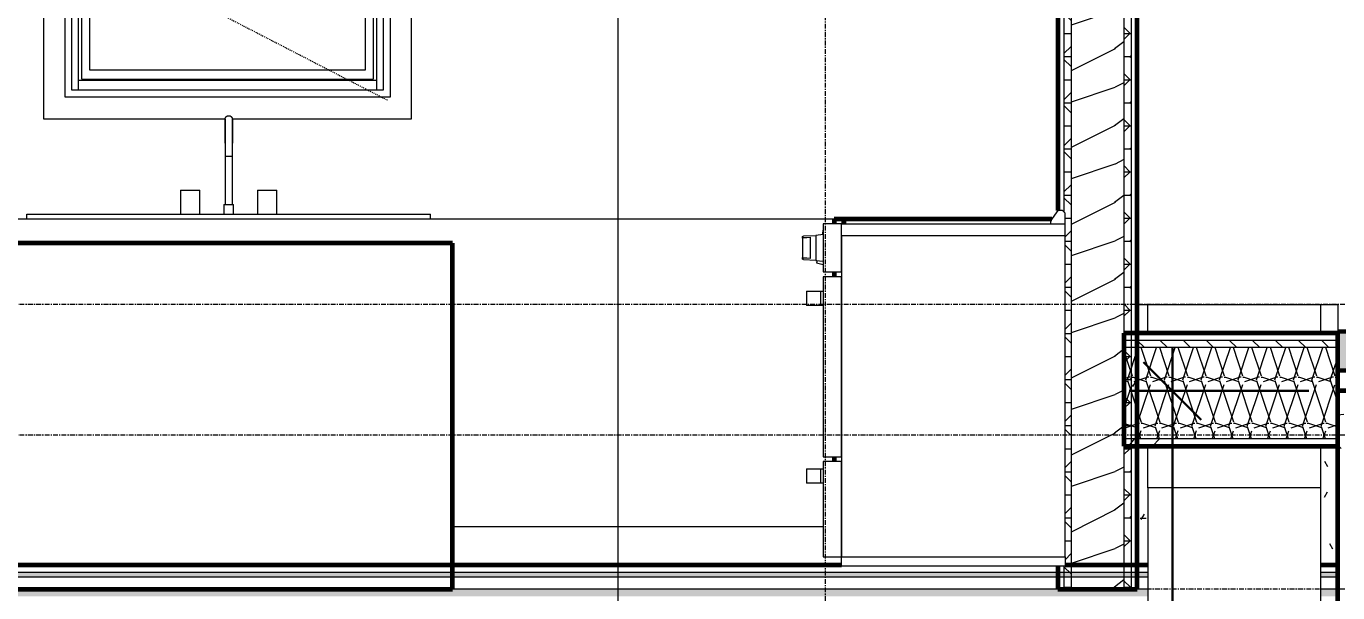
# Model space of a CAD drawing. Header units: inches. Extents: x -3225 to -1923, y -226 to 478.
# Drawn here: x -2610.8 to -2474.3, y 2 to 60.9 of the extents above; entities that cross this region are included whole.
import ezdxf

# ---------------------------------------------------------------- set-up
doc = ezdxf.new("R2010")
doc.units = ezdxf.units.IN
doc.header["$MEASUREMENT"] = 0
doc.linetypes.add('Dash 1_16_', pattern=[0.125, 0.0625, -0.0625])
doc.linetypes.add('Grid Line 1_2_', pattern=[0.875, 0.5, -0.125, 0.125, -0.125])
for name, color, linetype, lineweight in [('A-ANNO-DIMS-1', 211, 'Continuous', 30), ('A-FLOR-1', 192, 'Continuous', 60), ('A-FLOR-LEVL-1', 51, 'Grid Line 1_2_', 9), ('A-FLOR-MCUT', 51, 'Continuous', 18), ('A-FLOR-PATT-1', 8, 'Continuous', 9), ('A-GLAZ', 151, 'Continuous', 18), ('A-GLAZ-1', 151, 'Continuous', 9), ('A-GLAZ-3', 151, 'Dash 1_16_', 9), ('A-WALL', 113, 'Continuous', 18), ('A-WALL-PATT-1', 111, 'Continuous', 9), ('G-ANNO-SYMB-1', 111, 'Continuous', 9), ('I-WALL', 2, 'Continuous', 18), ('I-WALL-1', 2, 'Continuous', 60), ('M-HVAC-DUCT', 70, 'Continuous', 9), ('P-SANR-FIXT', 6, 'Continuous', 9), ('Q-CASE', 31, 'Continuous', 9), ('Q-CASE-1', 31, 'Continuous', 60), ('Q-SPCQ', 91, 'Continuous', 9), ('S-FNDN-1', 32, 'Continuous', 60), ('S-GRID-1', 1, 'Grid Line 1_2_', 9)]:
    doc.layers.add(name, color=color, linetype=linetype, lineweight=lineweight)
doc.styles.add('Century Gothic_B', font='GOTHICB.TTF', dxfattribs={"height": 4.5})
doc.dimstyles.new('OD__1_16__Tol__', dxfattribs={"dimscale": 12, "dimtxt": 4.698757, "dimasz": 0.5, "dimexe": 0.375, "dimexo": 0.25, "dimgap": 0.0625, "dimtad": 1, "dimdec": 4, "dimrnd": 0.0625, "dimzin": 3, "dimdsep": 46, "dimlunit": 4, "dimtxsty": 'Century Gothic_B', "dimblk1": 'OBLIQUE', "dimblk2": 'OBLIQUE', "dimsah": 1, "dimcen": 0.09, "dimdle": 0.375, "dimazin": 0, "dimtfac": 1, "dimtdec": 4, "dimtix": 1, "dimtmove": 0, "dimatfit": 3, "dimfxl": 1, "dimtvp": 1, "dimtfill": 1, "dimfrac": 2, "dimtolj": 1, "dimtzin": 0, "dimlwd": 30, "dimlwe": 30, "dimarcsym": 2})
pattern_1 = [(0, (-2625.466, 124.937), (15.36, 3.84), [0.634, -10.886, 0.634, -10.886, -61.44]), (0, (-2625.466, 124.937), (15.36, 3.84), [-23.04, 0.634, -22.406, 0.634, -10.886, -26.88]), (0, (-2625.466, 124.937), (15.36, 3.84), [-57.6, 0.634, -7.046, 0.634, -18.566]), (120, (-2619.706, 126.857), (-11.00554, 11.38215), [0.634, -10.886, 0.634, -10.886, -61.44]), (120, (-2619.706, 126.857), (-11.00554, 11.38215), [-23.04, 0.634, -22.406, 0.634, -10.886, -26.88]), (120, (-2619.706, 126.857), (-11.00554, 11.38215), [-57.6, 0.634, -7.046, 0.634, -18.566]), (240, (-2617.786, 134.537), (-4.35446, -15.22215), [0.634, -10.886, 0.634, -10.886, -61.44]), (240, (-2617.786, 134.537), (-4.35446, -15.22215), [-23.04, 0.634, -22.406, 0.634, -10.886, -26.88]), (240, (-2617.786, 134.537), (-4.35446, -15.22215), [-57.6, 0.634, -7.046, 0.634, -18.566])]
pattern_2 = [(50, (-2625.466, 124.937), (13.77135, -1.20496), [1.44, -15.84]), (355, (-2625.466, 124.937), (-2.66442, 14.44218), [1.152, -12.672]), (100.451, (-2624.319, 124.837), (11.10708, 13.23737), [1.224, -13.462]), (46.184, (-2625.466, 128.777), (20.4913, -3.17785), [2.16, -23.76]), (96.636, (-2623.759, 128.513), (17.9459, 18.70315), [1.836, -20.193]), (351.184, (-2625.466, 128.777), (17.9454, 18.7026), [1.728, -19.008]), (21, (-2623.546, 127.817), (11.46052, -7.73037), [1.44, -15.84]), (326, (-2623.546, 127.817), (4.67135, 13.92315), [1.152, -12.672]), (71.451, (-2622.591, 127.173), (16.13207, 6.19284), [1.224, -13.462]), (37.5, (-2625.466, 124.937), (0.233123, 6.39175), [0.634, -11.885, 0.634, -12.23, -12.72]), (37.5, (-2625.466, 124.937), (0.233123, 6.39175), [-25.382, 0.634, -12.086]), (7.5, (-2625.466, 124.937), (5.05073, 7.57304), [0.634, -6.701, 0.634, -11.597, -4.848]), (7.5, (-2625.466, 124.937), (5.05073, 7.57304), [-19.565, 0.634, -4.214]), (327.5, (-2629.748, 124.937), (10.24958, -0.43289), [0.634, -4.166, 0.634, -14.342, -19.872]), (327.5, (-2629.748, 124.937), (10.24958, -0.43289), [-19.776, 0.634, -19.238]), (317.5, (-2631.668, 124.937), (11.19739, 1.92214), [0.634, -5.606, 0.634, -9.312, -14.112]), (317.5, (-2631.668, 124.937), (11.19739, 1.92214), [-16.186, 0.634, -13.478])]
pattern_3 = [(0, (-2625.466, 124.937), (0, 2.399), []), (315, (-2625.466, 124.937), (2.398506, 0), [3.393, -3.393]), (45, (-2625.466, 124.937), (2.398506, 0), [3.393, -3.393])]

# ---------------------------------------------------------------- blocks, each defined once
blk = doc.blocks.new('OD_CW_Base Cabinet - OD_CW_Base Cabinet-1596529-Section 12')
at = {"layer": 'Q-CASE'}
for p, q in [((-2526.71, 40.87), (-2666.34, 40.87)), ((-2566.43, 8.88), (-2527.86, 8.88))]:
    blk.add_line(p, q, dxfattribs=at)
blk = doc.blocks.new('OD_CW_Base Cabinet - OD_CW_Base Cabinet-1584419-Section 12')
at = {"layer": 'Q-CASE-1'}
for p, q in [((-2675.51, 38.37), (-2675.51, 2.37)), ((-2566.43, 38.37), (-2675.51, 38.37)), ((-2566.43, 2.37), (-2566.43, 38.37)), ((-2675.51, 2.37), (-2566.43, 2.37))]:
    blk.add_line(p, q, dxfattribs=at)
blk = doc.blocks.new('OD_CW_Base Cabinet - OD_CW_Base Cabinet-1601490-Section 12')
at = {"layer": 'Q-CASE-1'}
for p, q in [((-2526.71, 40.87), (-2526.71, 40.37)), ((-2525.71, 40.87), (-2526.71, 40.87)), ((-2525.71, 40.37), (-2525.71, 40.87)), ((-2525.71, 40.87), (-2525.71, 40.37)), ((-2504.08, 40.87), (-2525.71, 40.87)), ((-2526.71, 35.37), (-2526.71, 34.87)), ((-2526.71, 16.15), (-2526.71, 15.65))]:
    blk.add_line(p, q, dxfattribs=at)
blk = doc.blocks.new('Range-Electric - 36_-1599812-Section 12')
at = {"layer": 'Q-SPCQ'}
for p, q in [((-2503.46, 41.75), (-2504.21, 40.68)), ((-2502.96, 41.75), (-2503.46, 41.75)), ((-2502.71, 41.5), (-2502.96, 41.75)), ((-2502.71, 40.37), (-2502.71, 41.5)), ((-2527.86, 39.87), (-2527.98, 39.24)), ((-2527.86, 40.37), (-2527.86, 35.37)), ((-2525.97, 40.37), (-2527.86, 40.37)), ((-2525.97, 40.37), (-2502.71, 40.37)), ((-2525.97, 39.11), (-2525.97, 40.37)), ((-2525.97, 35.37), (-2525.97, 40.37)), ((-2504.21, 40.68), (-2504.21, 40.37)), ((-2504.21, 40.37), (-2502.71, 40.37)), ((-2502.71, 39.11), (-2502.71, 40.37)), ((-2530.02, 38.89), (-2530.02, 36.86)), ((-2528.64, 39.13), (-2529.93, 39.1)), ((-2529.23, 38.97), (-2529.23, 36.78)), ((-2527.86, 39.25), (-2528.64, 39.17)), ((-2528.64, 39.17), (-2528.64, 38.27)), ((-2528.64, 38.26), (-2528.64, 37.48)), ((-2502.71, 39.11), (-2525.97, 39.11)), ((-2525.97, 39.11), (-2525.97, 5.75)), ((-2502.71, 39.11), (-2525.97, 39.11)), ((-2502.71, 5.75), (-2502.71, 39.11)), ((-2528.64, 37.47), (-2528.64, 36.57)), ((-2529.93, 36.65), (-2528.64, 36.61)), ((-2528.64, 36.57), (-2527.86, 36.49)), ((-2528.51, 36.56), (-2528.56, 36.3)), ((-2528.56, 36.3), (-2527.86, 36.15)), ((-2527.86, 35.37), (-2525.97, 35.37)), ((-2527.86, 34.87), (-2527.86, 16.15)), ((-2525.97, 34.87), (-2527.86, 34.87)), ((-2525.97, 16.15), (-2525.97, 34.87)), ((-2529.61, 33.37), (-2529.61, 31.87)), ((-2529.61, 33.37), (-2529.04, 33.37)), ((-2529.04, 33.37), (-2528.37, 33.37)), ((-2528.37, 33.37), (-2528.11, 33.37)), ((-2528.11, 33.37), (-2527.86, 33.37)), ((-2528.11, 31.87), (-2528.11, 33.37)), ((-2529.04, 31.87), (-2529.61, 31.87)), ((-2528.37, 31.87), (-2529.04, 31.87)), ((-2528.11, 31.87), (-2528.37, 31.87)), ((-2527.86, 31.87), (-2528.11, 31.87)), ((-2527.86, 16.15), (-2525.97, 16.15)), ((-2527.86, 15.65), (-2527.86, 5.75)), ((-2525.97, 15.65), (-2527.86, 15.65)), ((-2525.97, 5.75), (-2525.97, 15.65)), ((-2529.61, 14.9), (-2529.61, 13.4)), ((-2529.61, 14.9), (-2529.04, 14.9)), ((-2529.04, 14.9), (-2528.37, 14.9)), ((-2528.37, 14.9), (-2528.11, 14.9)), ((-2528.11, 14.9), (-2527.86, 14.9)), ((-2528.11, 13.4), (-2528.11, 14.9)), ((-2529.04, 13.4), (-2529.61, 13.4)), ((-2528.37, 13.4), (-2529.04, 13.4)), ((-2528.11, 13.4), (-2528.37, 13.4)), ((-2527.86, 13.4), (-2528.11, 13.4)), ((-2527.86, 5.75), (-2525.97, 5.75)), ((-2525.97, 4.75), (-2525.97, 5.75)), ((-2525.97, 5.75), (-2502.71, 5.75)), ((-2502.71, 5.75), (-2502.71, 4.75)), ((-2502.71, 4.75), (-2525.97, 4.75))]:
    blk.add_line(p, q, dxfattribs=at)
at = {"layer": 'Q-SPCQ', "flags": 128}
for points in [[(-2530.02, 39), (-2530.02, 39.01), (-2530.02, 39.01), (-2530.02, 39.01), (-2530.02, 39.02), (-2530.02, 39.02), (-2530.02, 39.02), (-2530.02, 39.03), (-2530.02, 39.03), (-2530.02, 39.03), (-2530.01, 39.04), (-2530.01, 39.04), (-2530.01, 39.04), (-2530.01, 39.05), (-2530.01, 39.05), (-2530.01, 39.05), (-2530, 39.06), (-2530, 39.06), (-2530, 39.06), (-2530, 39.07), (-2529.99, 39.07), (-2529.99, 39.07), (-2529.99, 39.07), (-2529.99, 39.08), (-2529.98, 39.08), (-2529.98, 39.08), (-2529.98, 39.08), (-2529.97, 39.08), (-2529.97, 39.09), (-2529.97, 39.09), (-2529.96, 39.09), (-2529.96, 39.09), (-2529.96, 39.09), (-2529.95, 39.09), (-2529.95, 39.09), (-2529.94, 39.09), (-2529.94, 39.09), (-2529.94, 39.09), (-2529.93, 39.1), (-2529.93, 39.1)], [(-2530.02, 39), (-2530.02, 39.01), (-2530.02, 39.01), (-2530.02, 39.01), (-2530.02, 39.02), (-2530.02, 39.02), (-2530.02, 39.02), (-2530.02, 39.03), (-2530.02, 39.03), (-2530.02, 39.03), (-2530.01, 39.04), (-2530.01, 39.04), (-2530.01, 39.04), (-2530.01, 39.05), (-2530.01, 39.05), (-2530.01, 39.05), (-2530, 39.06), (-2530, 39.06), (-2530, 39.06), (-2530, 39.07)], [(-2530.02, 39), (-2530.02, 39.01), (-2530.02, 39.01), (-2530.02, 39.01), (-2530.02, 39.02), (-2530.02, 39.02), (-2530.02, 39.02), (-2530.02, 39.03), (-2530.02, 39.03), (-2530.02, 39.03), (-2530.01, 39.04), (-2530.01, 39.04), (-2530.01, 39.04), (-2530.01, 39.05), (-2530.01, 39.05), (-2530.01, 39.05), (-2530, 39.06), (-2530, 39.06), (-2530, 39.06), (-2530, 39.07)], [(-2530.02, 39), (-2530.02, 39.01), (-2530.02, 39.01), (-2530.02, 39.01), (-2530.02, 39.02), (-2530.02, 39.02), (-2530.02, 39.02), (-2530.02, 39.03), (-2530.02, 39.03), (-2530.02, 39.03), (-2530.01, 39.04), (-2530.01, 39.04), (-2530.01, 39.04), (-2530.01, 39.05), (-2530.01, 39.05), (-2530.01, 39.05), (-2530, 39.06), (-2530, 39.06), (-2530, 39.06), (-2530, 39.07)], [(-2530.02, 39), (-2530.02, 39.01), (-2530.02, 39.01), (-2530.02, 39.01), (-2530.02, 39.02), (-2530.02, 39.02), (-2530.02, 39.02), (-2530.02, 39.03), (-2530.02, 39.03), (-2530.02, 39.03), (-2530.01, 39.04), (-2530.01, 39.04), (-2530.01, 39.04), (-2530.01, 39.05), (-2530.01, 39.05), (-2530.01, 39.05), (-2530, 39.06), (-2530, 39.06), (-2530, 39.06), (-2530, 39.07)], [(-2530.02, 39), (-2530.02, 39.01), (-2530.02, 39.01), (-2530.02, 39.01), (-2530.02, 39.02), (-2530.02, 39.02), (-2530.02, 39.02), (-2530.02, 39.03), (-2530.02, 39.03), (-2530.02, 39.03), (-2530.01, 39.04), (-2530.01, 39.04), (-2530.01, 39.04), (-2530.01, 39.05), (-2530.01, 39.05), (-2530.01, 39.05), (-2530, 39.06), (-2530, 39.06), (-2530, 39.06), (-2530, 39.07)], [(-2530.02, 38.91), (-2530.02, 38.92), (-2530.02, 38.94), (-2530.02, 38.95), (-2530.02, 38.96), (-2530.02, 38.98), (-2530.02, 38.98), (-2530.02, 38.99), (-2530.02, 39), (-2530.02, 39), (-2530.02, 39), (-2530.02, 39)], [(-2530.02, 39), (-2530.02, 39), (-2530.02, 39), (-2530.02, 38.99), (-2530.02, 38.99), (-2530.02, 38.98), (-2530.02, 38.97), (-2530.02, 38.96), (-2530.02, 38.94), (-2530.02, 38.93), (-2530.02, 38.91), (-2530.02, 38.89)], [(-2530.02, 38.91), (-2530.02, 38.92), (-2530.02, 38.94), (-2530.02, 38.95), (-2530.02, 38.96), (-2530.02, 38.98), (-2530.02, 38.98), (-2530.02, 38.99), (-2530.02, 39), (-2530.02, 39), (-2530.02, 39), (-2530.02, 39)], [(-2530.02, 39), (-2530.02, 39), (-2530.02, 39), (-2530.02, 38.99), (-2530.02, 38.99), (-2530.02, 38.98), (-2530.02, 38.97), (-2530.02, 38.96), (-2530.02, 38.94), (-2530.02, 38.93), (-2530.02, 38.91), (-2530.02, 38.89)], [(-2530.02, 38.91), (-2530.02, 38.92), (-2530.02, 38.94), (-2530.02, 38.95), (-2530.02, 38.96), (-2530.02, 38.98), (-2530.02, 38.98), (-2530.02, 38.99), (-2530.02, 39), (-2530.02, 39), (-2530.02, 39), (-2530.02, 39)], [(-2530.02, 39), (-2530.02, 39), (-2530.02, 39), (-2530.02, 38.99), (-2530.02, 38.99), (-2530.02, 38.98), (-2530.02, 38.97), (-2530.02, 38.96), (-2530.02, 38.94), (-2530.02, 38.93), (-2530.02, 38.91), (-2530.02, 38.89), (-2530.02, 38.89)], [(-2530.02, 38.91), (-2530.02, 38.92), (-2530.02, 38.94), (-2530.02, 38.95), (-2530.02, 38.96), (-2530.02, 38.98), (-2530.02, 38.98), (-2530.02, 38.99), (-2530.02, 39), (-2530.02, 39), (-2530.02, 39), (-2530.02, 39)], [(-2530.02, 39), (-2530.02, 39), (-2530.02, 39), (-2530.02, 38.99), (-2530.02, 38.99), (-2530.02, 38.98), (-2530.02, 38.97), (-2530.02, 38.96), (-2530.02, 38.94), (-2530.02, 38.93), (-2530.02, 38.91), (-2530.02, 38.89)], [(-2530.02, 38.91), (-2530.02, 38.92), (-2530.02, 38.94), (-2530.02, 38.95), (-2530.02, 38.96), (-2530.02, 38.98), (-2530.02, 38.98), (-2530.02, 38.99), (-2530.02, 39), (-2530.02, 39), (-2530.02, 39), (-2530.02, 39)], [(-2530.02, 39), (-2530.02, 39), (-2530.02, 39), (-2530.02, 38.99), (-2530.02, 38.99), (-2530.02, 38.98), (-2530.02, 38.97), (-2530.02, 38.96), (-2530.02, 38.94), (-2530.02, 38.93), (-2530.02, 38.91), (-2530.02, 38.89)], [(-2530.02, 38.91), (-2530.02, 38.92), (-2530.02, 38.94), (-2530.02, 38.95), (-2530.02, 38.96), (-2530.02, 38.98), (-2530.02, 38.98), (-2530.02, 38.99), (-2530.02, 39), (-2530.02, 39), (-2530.02, 39), (-2530.02, 39)], [(-2530.02, 39), (-2530.02, 39), (-2530.02, 39), (-2530.02, 38.99), (-2530.02, 38.99), (-2530.02, 38.98), (-2530.02, 38.97), (-2530.02, 38.96), (-2530.02, 38.94), (-2530.02, 38.93), (-2530.02, 38.91), (-2530.02, 38.89)], [(-2530.02, 38.89), (-2530.02, 38.9), (-2530.01, 38.91), (-2530, 38.92), (-2529.99, 38.93), (-2529.97, 38.94), (-2529.95, 38.94), (-2529.93, 38.94)], [(-2529.93, 38.94), (-2529.58, 38.95), (-2529.23, 38.97)], [(-2530.02, 36.86), (-2530.02, 36.84), (-2530.02, 36.82), (-2530.02, 36.81), (-2530.02, 36.79), (-2530.02, 36.78), (-2530.02, 36.77), (-2530.02, 36.76), (-2530.02, 36.75), (-2530.02, 36.75), (-2530.02, 36.74), (-2530.02, 36.74), (-2530.02, 36.74)], [(-2529.93, 36.8), (-2529.95, 36.8), (-2529.97, 36.81), (-2529.99, 36.82), (-2530, 36.82), (-2530.01, 36.83), (-2530.02, 36.85), (-2530.02, 36.86)], [(-2530.02, 36.74), (-2530.02, 36.74), (-2530.02, 36.75), (-2530.02, 36.75), (-2530.02, 36.76), (-2530.02, 36.77), (-2530.02, 36.78), (-2530.02, 36.79), (-2530.02, 36.8), (-2530.02, 36.82), (-2530.02, 36.83), (-2530.02, 36.85)], [(-2530.02, 36.74), (-2530.02, 36.74), (-2530.02, 36.75), (-2530.02, 36.75), (-2530.02, 36.76), (-2530.02, 36.77), (-2530.02, 36.78), (-2530.02, 36.79), (-2530.02, 36.8), (-2530.02, 36.82), (-2530.02, 36.83), (-2530.02, 36.85)], [(-2530.02, 36.74), (-2530.02, 36.74), (-2530.02, 36.75), (-2530.02, 36.75), (-2530.02, 36.76), (-2530.02, 36.77), (-2530.02, 36.78), (-2530.02, 36.79), (-2530.02, 36.8), (-2530.02, 36.82), (-2530.02, 36.83), (-2530.02, 36.85)], [(-2530.02, 36.74), (-2530.02, 36.74), (-2530.02, 36.75), (-2530.02, 36.75), (-2530.02, 36.76), (-2530.02, 36.77), (-2530.02, 36.78), (-2530.02, 36.79), (-2530.02, 36.8), (-2530.02, 36.82), (-2530.02, 36.83), (-2530.02, 36.85)], [(-2530.02, 36.74), (-2530.02, 36.74), (-2530.02, 36.75), (-2530.02, 36.75), (-2530.02, 36.76), (-2530.02, 36.77), (-2530.02, 36.78), (-2530.02, 36.79), (-2530.02, 36.8), (-2530.02, 36.82), (-2530.02, 36.83), (-2530.02, 36.85)], [(-2530.02, 36.74), (-2530.02, 36.74), (-2530.02, 36.75), (-2530.02, 36.75), (-2530.02, 36.76), (-2530.02, 36.77), (-2530.02, 36.78), (-2530.02, 36.79), (-2530.02, 36.8), (-2530.02, 36.82), (-2530.02, 36.83), (-2530.02, 36.85)], [(-2530.02, 36.84), (-2530.02, 36.82), (-2530.02, 36.81), (-2530.02, 36.79), (-2530.02, 36.78), (-2530.02, 36.77), (-2530.02, 36.76), (-2530.02, 36.75), (-2530.02, 36.75), (-2530.02, 36.74), (-2530.02, 36.74), (-2530.02, 36.74)], [(-2530.02, 36.84), (-2530.02, 36.82), (-2530.02, 36.81), (-2530.02, 36.79), (-2530.02, 36.78), (-2530.02, 36.77), (-2530.02, 36.76), (-2530.02, 36.75), (-2530.02, 36.75), (-2530.02, 36.74), (-2530.02, 36.74), (-2530.02, 36.74)], [(-2530.02, 36.84), (-2530.02, 36.82), (-2530.02, 36.81), (-2530.02, 36.79), (-2530.02, 36.78), (-2530.02, 36.77), (-2530.02, 36.76), (-2530.02, 36.75), (-2530.02, 36.75), (-2530.02, 36.74), (-2530.02, 36.74), (-2530.02, 36.74)], [(-2530.02, 36.84), (-2530.02, 36.82), (-2530.02, 36.81), (-2530.02, 36.79), (-2530.02, 36.78), (-2530.02, 36.77), (-2530.02, 36.76), (-2530.02, 36.75), (-2530.02, 36.75), (-2530.02, 36.74), (-2530.02, 36.74), (-2530.02, 36.74)], [(-2530.02, 36.84), (-2530.02, 36.82), (-2530.02, 36.81), (-2530.02, 36.79), (-2530.02, 36.78), (-2530.02, 36.77), (-2530.02, 36.76), (-2530.02, 36.75), (-2530.02, 36.75), (-2530.02, 36.74), (-2530.02, 36.74), (-2530.02, 36.74)], [(-2530, 36.68), (-2530, 36.68), (-2530, 36.69), (-2530, 36.69), (-2530.01, 36.69), (-2530.01, 36.69), (-2530.01, 36.7), (-2530.01, 36.7), (-2530.01, 36.7), (-2530.02, 36.71), (-2530.02, 36.71), (-2530.02, 36.71), (-2530.02, 36.72), (-2530.02, 36.72), (-2530.02, 36.73), (-2530.02, 36.73), (-2530.02, 36.73), (-2530.02, 36.74), (-2530.02, 36.74), (-2530.02, 36.74)], [(-2530, 36.68), (-2530, 36.68), (-2530, 36.69), (-2530, 36.69), (-2530.01, 36.69), (-2530.01, 36.69), (-2530.01, 36.7), (-2530.01, 36.7), (-2530.01, 36.7), (-2530.02, 36.71), (-2530.02, 36.71), (-2530.02, 36.71), (-2530.02, 36.72), (-2530.02, 36.72), (-2530.02, 36.73), (-2530.02, 36.73), (-2530.02, 36.73), (-2530.02, 36.74), (-2530.02, 36.74), (-2530.02, 36.74)], [(-2529.93, 36.65), (-2529.93, 36.65), (-2529.94, 36.65), (-2529.94, 36.65), (-2529.95, 36.65), (-2529.95, 36.65), (-2529.95, 36.65), (-2529.96, 36.65), (-2529.96, 36.65), (-2529.96, 36.66), (-2529.97, 36.66), (-2529.97, 36.66), (-2529.97, 36.66), (-2529.98, 36.66), (-2529.98, 36.66), (-2529.98, 36.67), (-2529.99, 36.67), (-2529.99, 36.67), (-2529.99, 36.67), (-2529.99, 36.68), (-2530, 36.68), (-2530, 36.68), (-2530, 36.69), (-2530, 36.69), (-2530.01, 36.69), (-2530.01, 36.69), (-2530.01, 36.7), (-2530.01, 36.7), (-2530.01, 36.7), (-2530.02, 36.71), (-2530.02, 36.71), (-2530.02, 36.71), (-2530.02, 36.72), (-2530.02, 36.72), (-2530.02, 36.73), (-2530.02, 36.73), (-2530.02, 36.73), (-2530.02, 36.74), (-2530.02, 36.74), (-2530.02, 36.74)], [(-2530, 36.68), (-2530, 36.68), (-2530, 36.69), (-2530, 36.69), (-2530.01, 36.69), (-2530.01, 36.69), (-2530.01, 36.7), (-2530.01, 36.7), (-2530.01, 36.7), (-2530.02, 36.71), (-2530.02, 36.71), (-2530.02, 36.71), (-2530.02, 36.72), (-2530.02, 36.72), (-2530.02, 36.73), (-2530.02, 36.73), (-2530.02, 36.73), (-2530.02, 36.74), (-2530.02, 36.74), (-2530.02, 36.74)], [(-2530, 36.68), (-2530, 36.68), (-2530, 36.69), (-2530, 36.69), (-2530.01, 36.69), (-2530.01, 36.69), (-2530.01, 36.7), (-2530.01, 36.7), (-2530.01, 36.7), (-2530.02, 36.71), (-2530.02, 36.71), (-2530.02, 36.71), (-2530.02, 36.72), (-2530.02, 36.72), (-2530.02, 36.73), (-2530.02, 36.73), (-2530.02, 36.73), (-2530.02, 36.74), (-2530.02, 36.74), (-2530.02, 36.74)], [(-2530, 36.68), (-2530, 36.68), (-2530, 36.69), (-2530, 36.69), (-2530.01, 36.69), (-2530.01, 36.69), (-2530.01, 36.7), (-2530.01, 36.7), (-2530.01, 36.7), (-2530.02, 36.71), (-2530.02, 36.71), (-2530.02, 36.71), (-2530.02, 36.72), (-2530.02, 36.72), (-2530.02, 36.73), (-2530.02, 36.73), (-2530.02, 36.73), (-2530.02, 36.74), (-2530.02, 36.74), (-2530.02, 36.74)], [(-2529.23, 36.78), (-2529.58, 36.79), (-2529.93, 36.8)]]:
    blk.add_lwpolyline(points, dxfattribs=at)
blk = doc.blocks.new('Sink - Kitchen - Double - 42_x21_ - Private-365322-Section 12')
at = {"layer": 'P-SANR-FIXT'}
for p, q in [((-2590.08, 48.75), (-2590.08, 42.38)), ((-2590.08, 48.75), (-2590.08, 47.38)), ((-2589.33, 42.38), (-2589.33, 48.75)), ((-2589.33, 47.38), (-2589.33, 48.75)), ((-2589.71, 47.38), (-2590.07, 47.38)), ((-2589.34, 47.38), (-2589.71, 47.38)), ((-2594.71, 43.88), (-2594.71, 41.38)), ((-2594.71, 43.88), (-2592.71, 43.88)), ((-2592.71, 41.38), (-2592.71, 43.88)), ((-2586.71, 43.88), (-2586.71, 41.38)), ((-2586.71, 43.88), (-2584.71, 43.88)), ((-2584.71, 41.38), (-2584.71, 43.88)), ((-2590.21, 42.38), (-2590.21, 41.38)), ((-2590.21, 42.38), (-2589.21, 42.38)), ((-2589.21, 41.38), (-2589.21, 42.38)), ((-2610.71, 41.38), (-2568.71, 41.38)), ((-2610.71, 40.87), (-2610.71, 41.38)), ((-2568.71, 40.87), (-2568.71, 41.38))]:
    blk.add_line(p, q, dxfattribs=at)
at = {"layer": 'P-SANR-FIXT', "flags": 128}
for points in [[(-2590.08, 51.25), (-2590.08, 51.26), (-2590.08, 51.28), (-2590.08, 51.29), (-2590.08, 51.31), (-2590.07, 51.32), (-2590.07, 51.34), (-2590.07, 51.35), (-2590.06, 51.37), (-2590.06, 51.38), (-2590.05, 51.4), (-2590.04, 51.41), (-2590.04, 51.42), (-2590.03, 51.44), (-2590.02, 51.45), (-2590.01, 51.46), (-2590.01, 51.47), (-2590, 51.49), (-2589.99, 51.5), (-2589.98, 51.51), (-2589.97, 51.52), (-2589.96, 51.53), (-2589.94, 51.54), (-2589.93, 51.55), (-2589.92, 51.56), (-2589.91, 51.57), (-2589.89, 51.57), (-2589.88, 51.58), (-2589.87, 51.59), (-2589.85, 51.59), (-2589.84, 51.6), (-2589.83, 51.6), (-2589.81, 51.61), (-2589.8, 51.61), (-2589.78, 51.62), (-2589.77, 51.62), (-2589.75, 51.62), (-2589.74, 51.62), (-2589.72, 51.62), (-2589.71, 51.62), (-2589.71, 51.62)], [(-2590.08, 48.75), (-2590.08, 48.85), (-2590.08, 48.95), (-2590.08, 49.05), (-2590.08, 49.15), (-2590.08, 49.25), (-2590.08, 49.34), (-2590.08, 49.44), (-2590.08, 49.54), (-2590.08, 49.63), (-2590.08, 49.72), (-2590.08, 49.81), (-2590.08, 49.9), (-2590.08, 49.99), (-2590.08, 50.08), (-2590.08, 50.16), (-2590.08, 50.24), (-2590.08, 50.32), (-2590.08, 50.4), (-2590.08, 50.47), (-2590.08, 50.54), (-2590.08, 50.61), (-2590.08, 50.68), (-2590.08, 50.74), (-2590.08, 50.8), (-2590.08, 50.85), (-2590.08, 50.91), (-2590.08, 50.95), (-2590.08, 51), (-2590.08, 51.04), (-2590.08, 51.08), (-2590.08, 51.11), (-2590.08, 51.15), (-2590.08, 51.17), (-2590.08, 51.19), (-2590.08, 51.21), (-2590.08, 51.23), (-2590.08, 51.24), (-2590.08, 51.25), (-2590.08, 51.25), (-2590.08, 51.25)], [(-2590.08, 51.25), (-2590.08, 51.25), (-2590.08, 51.24), (-2590.08, 51.23), (-2590.08, 51.22), (-2590.08, 51.2), (-2590.08, 51.18), (-2590.08, 51.15), (-2590.08, 51.12), (-2590.08, 51.09), (-2590.08, 51.05), (-2590.08, 51.01), (-2590.08, 50.97), (-2590.08, 50.92), (-2590.08, 50.87), (-2590.08, 50.81), (-2590.08, 50.76), (-2590.08, 50.69), (-2590.08, 50.63), (-2590.08, 50.56), (-2590.08, 50.49), (-2590.08, 50.42), (-2590.08, 50.34), (-2590.08, 50.26), (-2590.08, 50.18), (-2590.08, 50.1), (-2590.08, 50.02), (-2590.08, 49.93), (-2590.08, 49.84), (-2590.08, 49.75), (-2590.08, 49.66), (-2590.08, 49.56), (-2590.08, 49.47), (-2590.08, 49.37), (-2590.08, 49.27), (-2590.08, 49.17), (-2590.08, 49.08), (-2590.08, 48.98), (-2590.08, 48.88), (-2590.08, 48.78), (-2590.08, 48.75)], [(-2589.71, 51.62), (-2589.69, 51.62), (-2589.68, 51.62), (-2589.66, 51.62), (-2589.65, 51.62), (-2589.63, 51.62), (-2589.62, 51.61), (-2589.6, 51.61), (-2589.59, 51.61), (-2589.57, 51.6), (-2589.56, 51.6), (-2589.55, 51.59), (-2589.53, 51.58), (-2589.52, 51.58), (-2589.51, 51.57), (-2589.49, 51.56), (-2589.48, 51.55), (-2589.47, 51.54), (-2589.46, 51.53), (-2589.45, 51.52), (-2589.44, 51.51), (-2589.43, 51.5), (-2589.42, 51.49), (-2589.41, 51.48), (-2589.4, 51.47), (-2589.39, 51.45), (-2589.38, 51.44), (-2589.37, 51.43), (-2589.37, 51.41), (-2589.36, 51.4), (-2589.36, 51.39), (-2589.35, 51.37), (-2589.35, 51.36), (-2589.34, 51.34), (-2589.34, 51.33), (-2589.34, 51.31), (-2589.33, 51.3), (-2589.33, 51.28), (-2589.33, 51.27), (-2589.33, 51.25), (-2589.33, 51.25)], [(-2589.33, 51.25), (-2589.33, 51.25), (-2589.33, 51.24), (-2589.33, 51.23), (-2589.33, 51.22), (-2589.33, 51.2), (-2589.33, 51.18), (-2589.33, 51.15), (-2589.33, 51.12), (-2589.33, 51.09), (-2589.33, 51.05), (-2589.33, 51.01), (-2589.33, 50.97), (-2589.33, 50.92), (-2589.33, 50.87), (-2589.33, 50.81), (-2589.33, 50.76), (-2589.33, 50.69), (-2589.33, 50.63), (-2589.33, 50.56), (-2589.33, 50.49), (-2589.33, 50.42), (-2589.33, 50.34), (-2589.33, 50.26), (-2589.33, 50.18), (-2589.33, 50.1), (-2589.33, 50.02), (-2589.33, 49.93), (-2589.33, 49.84), (-2589.33, 49.75), (-2589.33, 49.66), (-2589.33, 49.56), (-2589.33, 49.47), (-2589.33, 49.37), (-2589.33, 49.27), (-2589.33, 49.17), (-2589.33, 49.08), (-2589.33, 48.98), (-2589.33, 48.88), (-2589.33, 48.78), (-2589.33, 48.75)], [(-2589.33, 48.75), (-2589.33, 48.85), (-2589.33, 48.95), (-2589.33, 49.05), (-2589.33, 49.15), (-2589.33, 49.25), (-2589.33, 49.34), (-2589.33, 49.44), (-2589.33, 49.54), (-2589.33, 49.63), (-2589.33, 49.72), (-2589.33, 49.81), (-2589.33, 49.9), (-2589.33, 49.99), (-2589.33, 50.08), (-2589.33, 50.16), (-2589.33, 50.24), (-2589.33, 50.32), (-2589.33, 50.4), (-2589.33, 50.47), (-2589.33, 50.54), (-2589.33, 50.61), (-2589.33, 50.68), (-2589.33, 50.74), (-2589.33, 50.8), (-2589.33, 50.85), (-2589.33, 50.91), (-2589.33, 50.95), (-2589.33, 51), (-2589.33, 51.04), (-2589.33, 51.08), (-2589.33, 51.11), (-2589.33, 51.15), (-2589.33, 51.17), (-2589.33, 51.19), (-2589.33, 51.21), (-2589.33, 51.23), (-2589.33, 51.24), (-2589.33, 51.25), (-2589.33, 51.25), (-2589.33, 51.25)]]:
    blk.add_lwpolyline(points, dxfattribs=at)
blk = doc.blocks.new('Rectangular Elbow - Radius - 1 W-1787977-Section 12')
at = {"layer": 'M-HVAC-DUCT'}
for p, q in [((-2476.09, 12.92), (-2494.09, 12.92)), ((-2494.09, 12.92), (-2494.09, -5.08)), ((-2476.09, -5.08), (-2476.09, 12.92)), ((-2494.09, -5.08), (-2476.09, -5.08)), ((-2494.09, -5.08), (-2494.09, -14.08)), ((-2476.09, -14.08), (-2476.09, -5.08)), ((-2476.09, -14.08), (-2494.09, -14.08))]:
    blk.add_line(p, q, dxfattribs=at)
blk = doc.blocks.new('Window-Casement-Andersen-A_Series - ACW3030-V7-Section 12')
at = {"layer": 'A-GLAZ-1'}
for p, q in [((-2608.99, 88.11), (-2608.99, 51.31)), ((-2570.68, 51.31), (-2570.68, 88.11)), ((-2606.74, 53.56), (-2606.74, 86.78)), ((-2606.74, 86.78), (-2572.93, 86.78)), ((-2606.03, 86.07), (-2573.65, 86.07)), ((-2606.03, 54.27), (-2606.03, 86.07)), ((-2573.65, 86.07), (-2573.65, 54.27)), ((-2572.93, 86.78), (-2572.93, 53.56)), ((-2605.35, 54.27), (-2605.35, 85.39)), ((-2605.35, 85.39), (-2574.32, 85.39)), ((-2604.99, 55.43), (-2604.99, 85.03)), ((-2604.99, 85.03), (-2574.68, 85.03)), ((-2574.68, 85.03), (-2574.68, 55.43)), ((-2574.32, 85.39), (-2574.32, 54.27)), ((-2604.15, 56.36), (-2604.15, 84.19)), ((-2604.15, 84.19), (-2575.52, 84.19)), ((-2575.52, 84.19), (-2575.52, 56.36)), ((-2575.52, 56.36), (-2604.15, 56.36)), ((-2605.35, 55.33), (-2574.32, 55.33)), ((-2604.99, 55.43), (-2574.68, 55.43)), ((-2572.93, 53.56), (-2606.74, 53.56)), ((-2573.65, 54.27), (-2606.03, 54.27)), ((-2608.99, 51.31), (-2590.07, 51.31)), ((-2589.34, 51.31), (-2570.68, 51.31))]:
    blk.add_line(p, q, dxfattribs=at)
at = {"layer": 'A-GLAZ-3'}
for p, q in [((-2573.18, 86.52), (-2606.48, 70.4)), ((-2606.48, 70.4), (-2573.18, 53.23))]:
    blk.add_line(p, q, dxfattribs=at)
blk = doc.blocks.new('_Oblique')
at = {"color": 0, "linetype": 'ByBlock', "lineweight": -2}
blk.add_line((-0.5, -0.5), (0.5, 0.5), dxfattribs=at)
blk = doc.blocks.new('DIMBLOCK2-Section 12')
at = {"layer": 'A-ANNO-DIMS-1', "color": 0, "lineweight": 30, "transparency": 16777216}
for p, q in [((-2491.54, 27.5), (-2491.54, -116.5)), ((-2477.34, 23), (-2496.04, 23)), ((-2484.34, -112), (-2496.04, -112))]:
    blk.add_line(p, q, dxfattribs=at)
at = {"layer": 'Defpoints', "color": 0, "transparency": 16777216}
for p in [(-2474.34, 23), (-2491.54, -112), (-2481.34, -112)]:
    blk.add_point(p, dxfattribs=at)
at = {"layer": 'A-ANNO-DIMS-1', "color": 0, "lineweight": 30, "transparency": 16777216, "xscale": 5.999999999999999, "yscale": 5.999999999999999, "zscale": 5.999999999999999}
for p, rotation in [((-2491.54, 23), 90), ((-2491.54, -112), 270)]:
    blk.add_blockref('_Oblique', p, dxfattribs=dict(at, rotation=rotation))
at = {"layer": 'A-ANNO-DIMS-1', "color": 0, "transparency": 16777216, "insert": (-2494.65, -44.5), "char_height": 4.5, "attachment_point": 5, "rotation": 90, "style": 'Century Gothic_B', "bg_fill": 3, "box_fill_scale": 1.25, "bg_fill_color": 256, "bg_fill_true_color": 13158600, "bg_fill_transparency": 0}
blk.add_mtext('\\A1;11\'-3"', dxfattribs=at)

msp = doc.modelspace()

# ---------------------------------------------------------------- hatches: boundary and pattern name
at = {"layer": 'A-FLOR-PATT-1'}
h = msp.add_hatch(dxfattribs=at)
h.set_pattern_fill('FP_2', color=256, style=0, pattern_type=2)
h.set_pattern_definition(pattern_2)
h.paths.add_polyline_path([(-2042.33668, 16.1658), (-2042.33668, 20.16667), (-2474.33668, 29.16667), (-2474.33668, 25.1658), (-2056.4847, 16.46055)], flags=0)
h = msp.add_hatch(dxfattribs=at)
h.set_pattern_fill('FP_4', color=256, style=0, pattern_type=2)
h.set_pattern_definition(pattern_3)
h.paths.add_polyline_path([(-2492.37141, 27.5), (-2474.33668, 27.5), (-2474.33668, 28.25), (-2496.58668, 28.25), (-2496.58668, 27.5)], flags=0)
h = msp.add_hatch(dxfattribs=at)
h.set_pattern_fill('FP_6', color=256, style=0, pattern_type=2)
h.set_pattern_definition([(161.57, (-2625.226, 125.177), (-1.9204512, 0.0001504), [0, -13.661, 1.517, 0]), (18.43, (-2625.706, 125.177), (-1.9204512, -0.0001504), [0, -13.661, 1.517, 0]), (108.43, (-2625.226, 125.177), (0.959969, -4.8007366), [4.553, -10.625]), (71.57, (-2625.706, 125.177), (0.959969, 4.8007366), [4.553, -10.625])])
h.paths.add_polyline_path([(-2496.58668, 18), (-2474.33668, 18), (-2474.33668, 27.5), (-2496.58668, 27.5)], flags=0)
h = msp.add_hatch(dxfattribs=at)
h.set_pattern_fill('FP_8', color=256, style=0, pattern_type=2)
h.set_pattern_definition([(355.236, (-2625.466, 129.017), (-263.999686, 24.001546), [2.89, -286.108]), (11.31, (-2622.586, 128.777), (96.00039, 24.00041), [3.671, -118.705]), (45, (-2618.986, 129.497), (0, 24.0006), [2.715, -31.226]), (46.848, (-2617.066, 131.417), (335.998039, 360.002359), [5.264, -521.098]), (12.995, (-2613.466, 135.257), (-215.999946, -48.001379), [3.202, -316.998]), (0, (-2610.346, 135.977), (24, 24), [6, -18]), (350.538, (-2604.346, 135.977), (-120.00022, 23.99977), [2.92, -143.067]), (354.289, (-2625.466, 135.497), (-215.999717, 24.001433), [2.412, -238.785]), (0, (-2623.066, 135.257), (24, 24), [3.6, -20.4]), (28.301, (-2619.466, 135.257), (263.999841, 144.000819), [3.544, -350.812]), (52.125, (-2616.346, 136.937), (-96.00035, -120.000279), [5.473, -268.169]), (39.289, (-2612.986, 141.257), (144.000322, 119.999016), [3.411, -337.693]), (6.34, (-2610.346, 143.417), (192.000086, 23.999), [4.347, -212.983]), (348.111, (-2606.026, 143.897), (-335.999111, 72.0018444), [4.66, -461.336]), (353.29, (-2625.466, 142.937), (216.000198, -24.000742), [4.108, -406.706]), (3.367, (-2621.386, 142.457), (384.000105, 24.003305), [4.087, -404.618]), (33.69, (-2617.306, 142.697), (-47.99962, -24.00016), [4.327, -82.207]), (47.49, (-2613.706, 145.097), (239.998435, 264.001956), [3.907, -386.785]), (14.931, (-2611.066, 147.977), (264.000774, 71.998169), [3.726, -368.854]), (0, (-2607.466, 148.937), (24, 24), [2.88, -21.12]), (347.005, (-2604.586, 148.937), (215.999946, -48.001379), [3.202, -316.998]), (0, (-2618.026, 124.937), (24, 24), [0.063, -23.937]), (223.152, (-2614.666, 128.537), (360.002359, 335.998039), [5.264, -521.098]), (206.565, (-2618.506, 148.937), (-23.99974, -23.9997), [2.147, -51.519]), (188.13, (-2620.426, 147.977), (-144.00022, -23.999654), [3.394, -166.312]), (156.801, (-2623.786, 147.497), (-119.99995, 48.00137), [1.828, -180.951]), (26.565, (-2614.666, 128.537), (23.99974, 23.9997), [2.683, -50.982]), (6.71, (-2612.266, 129.737), (-216.000198, -24.000742), [4.108, -406.706]), (349.875, (-2608.186, 130.217), (407.9992525, -72.00207), [6.826, -675.804]), (349.695, (-2625.466, 126.377), (144.000477, -24.000103), [2.683, -265.645]), (15.524, (-2622.826, 125.897), (-264.000139, -71.999167), [4.484, -443.873]), (42.879, (-2618.506, 127.097), (-311.999011, -288.0003535), [4.585, -453.934]), (34.695, (-2615.146, 130.217), (240.000059, 167.999216), [3.795, -375.679]), (9.462, (-2612.026, 132.377), (120.00022, 23.99977), [4.38, -141.607]), (353.418, (-2607.706, 133.097), (-408.0001485, 48.000424), [6.281, -621.859]), (351.87, (-2625.466, 132.377), (-144.00022, 23.999654), [3.394, -166.312]), (11.31, (-2622.106, 131.897), (96.00039, 24.00041), [3.671, -118.705]), (42.51, (-2618.506, 132.617), (-264.001956, -239.998435), [3.907, -386.785]), (45, (-2615.626, 135.257), (0, 24.0006), [4.412, -29.529]), (17.354, (-2612.506, 138.377), (-311.999979, -95.999553), [4.023, -398.29]), (356.633, (-2608.666, 139.577), (-384.000105, 24.003305), [4.087, -404.618]), (342.897, (-2604.586, 139.337), (239.999665, -72.00063), [3.264, -323.171]), (351.254, (-2625.466, 138.377), (168.000296, -23.999242), [3.157, -312.514]), (14.931, (-2622.346, 137.897), (264.000774, 71.998169), [3.726, -368.854]), (32.005, (-2618.746, 138.857), (-120.00072, -71.99934), [4.528, -221.887]), (49.899, (-2614.906, 141.257), (-264.0002635, -311.999605), [5.961, -590.186]), (15.945, (-2611.066, 145.817), (-96.00064, -23.99911), [3.494, -171.228]), (353.991, (-2607.706, 146.777), (240.000235, -24.000218), [4.585, -453.934]), (336.801, (-2603.146, 146.297), (119.99995, -48.00137), [1.828, -180.951]), (350.538, (-2625.466, 145.577), (-120.00022, 23.99977), [2.92, -143.067]), (10.008, (-2622.586, 145.097), (264.00047, 47.999892), [4.143, -410.161]), (37.405, (-2618.506, 145.817), (312.0020274, 239.997904), [5.136, -508.486]), (29.055, (-2614.426, 124.937), (167.999253, 96.001016), [2.471, -244.624]), (10.784, (-2612.266, 126.137), (-384.000356, -71.997667), [5.131, -507.931]), (352.875, (-2607.226, 127.097), (-168.000466, 24.000177), [5.805, -187.689])])
h.paths.add_polyline_path([(-2496.58668, 17.25), (-2474.33668, 17.25), (-2474.33668, 18), (-2496.58668, 18)], flags=0)
h = msp.add_hatch(dxfattribs=at)
h.set_pattern_fill('FP_4', color=256, style=0, pattern_type=2)
h.set_pattern_definition(pattern_3)
h.paths.add_polyline_path([(-2655.82893, 3.625), (-2494.08786, 3.625), (-2494.08786, 4.125), (-2715.33668, 4.125), (-2715.33668, 3.625), (-2673.99087, 3.625)], flags=0)
h.paths.add_polyline_path([(-2474.33668, 3.625), (-2474.33668, 4.125), (-2476.08786, 4.125), (-2476.08786, 3.625)], flags=0)
h = msp.add_hatch(dxfattribs=at)
h.set_pattern_fill('FP_4', color=256, style=0, pattern_type=2)
h.set_pattern_definition(pattern_3)
h.paths.add_polyline_path([(-2476.08786, 1.625), (-2474.33668, 1.625), (-2474.33668, 2.375), (-2476.08786, 2.375)], flags=0)
h.paths.add_polyline_path([(-2715.33668, 1.625), (-2494.08786, 1.625), (-2494.08786, 2.375), (-2715.33668, 2.375)], flags=0)
at = {"layer": 'A-WALL-PATT-1'}
h = msp.add_hatch(dxfattribs=at)
h.set_pattern_fill('FP_1', color=256, style=0, pattern_type=2)
h.set_pattern_definition(pattern_1)
h.paths.add_polyline_path([(-2502.83668, 2.375), (-2502.83668, 4.75), (-2503.46168, 4.75), (-2503.46168, 2.375)], flags=0)
h.paths.add_polyline_path([(-2502.83668, 41.625), (-2502.83668, 134), (-2503.46168, 134), (-2503.46168, 41.75), (-2502.96168, 41.75)], flags=0)
h = msp.add_hatch(dxfattribs=at)
h.set_pattern_fill('FP_4', color=256, style=0, pattern_type=2)
h.set_pattern_definition(pattern_3)
h.paths.add_polyline_path([(-2502.83668, 2.375), (-2502.08668, 2.375), (-2502.08668, 134), (-2502.83668, 134), (-2502.83668, 41.625), (-2502.71168, 41.5), (-2502.71168, 4.75), (-2502.83668, 4.75)], flags=0)
h = msp.add_hatch(dxfattribs=at)
h.set_pattern_fill('FP_5', color=256, style=0, pattern_type=2)
h.set_pattern_definition([(216.87, (-2622.268, 132.934), (23.989771, 15.993643), [3.998, -35.986]), (206.565, (-2617.47, 130.535), (-7.99708, -7.99662), [8.941, -8.941]), (198.435, (-2617.47, 126.537), (-15.993845, -7.9971), [5.058, -20.23])])
h.paths.add_polyline_path([(-2496.58668, 2.375), (-2496.58668, 134), (-2502.08668, 134), (-2502.08668, 2.375)], flags=0)
h = msp.add_hatch(dxfattribs=at)
h.set_pattern_fill('FP_4', color=256, style=0, pattern_type=2)
h.set_pattern_definition(pattern_3)
h.paths.add_polyline_path([(-2495.83668, 2.375), (-2495.83668, 134), (-2496.58668, 134), (-2496.58668, 2.375)], flags=0)
h = msp.add_hatch(dxfattribs=at)
h.set_pattern_fill('FP_1', color=256, style=0, pattern_type=2)
h.set_pattern_definition(pattern_1)
h.paths.add_polyline_path([(-2495.21168, 2.375), (-2495.21168, 134), (-2495.83668, 134), (-2495.83668, 2.375)], flags=0)
h = msp.add_hatch(dxfattribs=at)
h.set_pattern_fill('FP_1', color=256, style=0, pattern_type=2)
h.set_pattern_definition(pattern_1)
h.paths.add_polyline_path([(-2666.33668, -9.55615), (-2494.08786, -9.55615), (-2494.08786, -8.5), (-2666.33668, -8.5), (-2666.33668, -8.57579)], flags=0)
h.paths.add_polyline_path([(-2495.21168, 4.875), (-2494.08786, 4.875), (-2494.08786, 17.25), (-2495.21168, 17.25), (-2495.21168, 5.75)], flags=0)
h.paths.add_polyline_path([(-2476.08786, 4.875), (-2474.33668, 4.875), (-2474.33668, 17.25), (-2476.08786, 17.25), (-2476.08786, 10.25928)], flags=0)
h.paths.add_polyline_path([(-2469.33668, 23), (-2469.33668, 25.06163), (-2474.33668, 25.1658), (-2474.33668, 23)], flags=0)
h = msp.add_hatch(dxfattribs=at)
h.set_pattern_fill('FP_2', color=256, style=0, pattern_type=2)
h.set_pattern_definition(pattern_2)
h.paths.add_polyline_path([(-2474.20946, -112), (-2464.33668, -112), (-2464.33668, 23), (-2474.33668, 23), (-2474.33668, -112)], flags=0)

# ---------------------------------------------------------------- linework, layer by layer
at = {"layer": 'A-FLOR-1'}
for p, q in [((-2474.33668, 29), (-2496.58668, 29)), ((-2496.58668, 29), (-2496.58668, 17.25)), ((-2474.33668, 17.25), (-2474.33668, 29)), ((-2496.58668, 17.25), (-2474.33668, 17.25)), ((-2525.9671, 4.875), (-2708.46168, 4.875)), ((-2494.08786, 4.875), (-2502.71168, 4.875)), ((-2474.33668, 4.875), (-2476.08786, 4.875))]:
    msp.add_line(p, q, dxfattribs=at)
at = {"layer": 'A-FLOR-LEVL-1'}
for p, q in [((-1935.47917, 32), (-3194.57025, 32)), ((-1935.47917, 18.375), (-3194.57025, 18.375)), ((-1935.47917, 2.375), (-3194.57025, 2.375))]:
    msp.add_line(p, q, dxfattribs=at)
at = {"layer": 'A-FLOR-MCUT'}
for p, q in [((-2474.33668, 28.25), (-2496.58668, 28.25)), ((-2474.33668, 27.5), (-2496.58668, 27.5)), ((-2474.33668, 18), (-2496.58668, 18)), ((-2494.08786, 4.125), (-2715.33668, 4.125)), ((-2474.33668, 4.125), (-2476.08786, 4.125)), ((-2494.08786, 3.625), (-2715.33668, 3.625)), ((-2474.33668, 3.625), (-2476.08786, 3.625)), ((-2494.08786, 2.375), (-2715.33668, 2.375)), ((-2474.33668, 2.375), (-2476.08786, 2.375))]:
    msp.add_line(p, q, dxfattribs=at)
at = {"layer": 'A-WALL'}
for p, q in [((-2502.83668, 134), (-2502.83668, 41.625)), ((-2502.08668, 134), (-2502.08668, 2.375)), ((-2496.58668, 134), (-2496.58668, 2.375)), ((-2495.83668, 134), (-2495.83668, 2.375)), ((-2502.83668, 4.75), (-2502.83668, 2.375))]:
    msp.add_line(p, q, dxfattribs=at)
at = {"layer": 'G-ANNO-SYMB-1'}
msp.add_line((-2549.24293, 386.78423), (-2549.24293, -194.49084), dxfattribs=at)
at = {"layer": 'I-WALL'}
for p, q in [((-2495.21168, 32), (-2474.33668, 32)), ((-2474.33668, 32), (-2474.33668, 29.16667))]:
    msp.add_line(p, q, dxfattribs=at)
at = {"layer": 'I-WALL-1'}
for p, q in [((-2503.46168, 134), (-2503.46168, 41.75)), ((-2495.21168, 2.375), (-2495.21168, 134)), ((-2503.46168, 4.75), (-2503.46168, 2.375)), ((-2503.46168, 2.375), (-2495.21168, 2.375))]:
    msp.add_line(p, q, dxfattribs=at)
at = {"layer": 'M-HVAC-DUCT'}
for p, q in [((-2494.08786, 29), (-2494.08786, 32)), ((-2476.08786, 29), (-2476.08786, 32)), ((-2494.08786, 12.92064), (-2494.08786, 17.25)), ((-2476.08786, 12.92064), (-2476.08786, 17.25))]:
    msp.add_line(p, q, dxfattribs=at)
at = {"layer": 'S-FNDN-1'}
for p, q in [((-2042.33668, 20.16667), (-2474.33668, 29.16667)), ((-2474.33668, 29.16667), (-2474.33668, 29)), ((-2474.33668, 25.1658), (-2042.33668, 16.1658)), ((-2464.33668, 23), (-2474.33668, 23)), ((-2474.33668, -112), (-2474.33668, 17.25))]:
    msp.add_line(p, q, dxfattribs=at)
at = {"layer": 'S-GRID-1'}
msp.add_line((-2527.61793, -165.07357), (-2527.61793, 454.14485), dxfattribs=at)

# ---------------------------------------------------------------- block references
at = {"layer": 'A-GLAZ'}
msp.add_blockref('Window-Casement-Andersen-A_Series - ACW3030-V7-Section 12', (0, 0), dxfattribs=at)
at = {"layer": 'M-HVAC-DUCT'}
msp.add_blockref('Rectangular Elbow - Radius - 1 W-1787977-Section 12', (0, 0), dxfattribs=at)
at = {"layer": 'P-SANR-FIXT'}
msp.add_blockref('Sink - Kitchen - Double - 42_x21_ - Private-365322-Section 12', (0, 0), dxfattribs=at)
at = {"layer": 'Q-CASE'}
for name in ['OD_CW_Base Cabinet - OD_CW_Base Cabinet-1596529-Section 12', 'OD_CW_Base Cabinet - OD_CW_Base Cabinet-1601490-Section 12', 'OD_CW_Base Cabinet - OD_CW_Base Cabinet-1584419-Section 12']:
    msp.add_blockref(name, (0, 0), dxfattribs=at)
at = {"layer": 'Q-SPCQ'}
msp.add_blockref('Range-Electric - 36_-1599812-Section 12', (0, 0), dxfattribs=at)

# ---------------------------------------------------------------- next in the draw order: dimensions: what is measured, and where the dimension line sits
at = {"layer": 'A-ANNO-DIMS-1'}
dim = msp.add_linear_dim(base=(-2491.53939, -112), p1=(-2474.33668, 23), p2=(-2481.33668, -112), angle=90, dimstyle='OD__1_16__Tol__', override={"dimpost": '<>', "dimfxl": 135.18136}, dxfattribs=at)
dim.commit()
dim.dimension.update_dxf_attribs({"geometry": 'DIMBLOCK2-Section 12', "text_midpoint": (-2494.65258, -44.5)})

doc.saveas('drawing.dxf')
